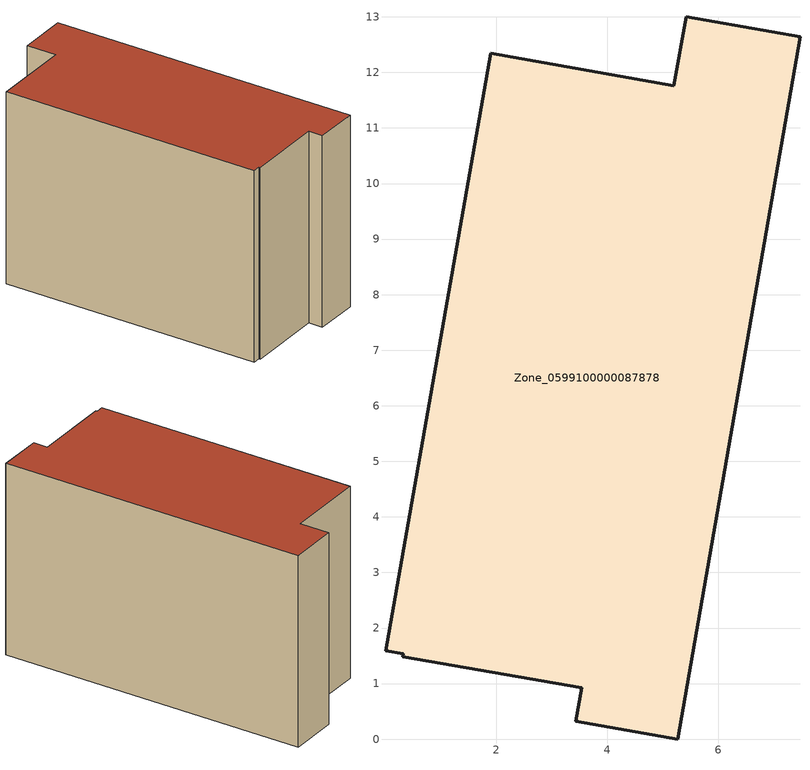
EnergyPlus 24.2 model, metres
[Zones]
Zone_0599100000087878
 floor ground (C_G): 0.01,1.59 1.9,12.34 5.2,11.76 5.42,13 7.47,12.64 5.27,0 3.43,0.32 3.54,0.92 0.32,1.49 0.33,1.54 z0
 wall outside (C_F): 3.43,0.32 5.27,0 7.47,12.64 5.42,13 5.2,11.76 1.9,12.34 0.01,1.59 0.33,1.54 0.32,1.49 3.54,0.92 3.43,0.32 z0:8.09
 roof outside (C_R): 1.9,12.34 0.01,1.59 0.33,1.54 0.32,1.49 3.54,0.92 3.43,0.32 5.27,0 7.47,12.64 5.42,13 5.2,11.76 z8.09
[BUILDING]
Pand.0599100000087878: North Axis=0; Terrain=City; Loads Convergence Tolerance Value=0.04; Temperature Convergence Tolerance Value=0.4; Solar Distribution=FullExterior; Maximum Number of Warmup Days=25; Minimum Number of Warmup Days=1
[Site:Location]
Rotterdam.The.Hague.AP_ZH_NLD Design_Conditions: Latitude=51.96; Longitude=4.45; Time Zone=1; Elevation=-4.5
[SITE:GROUNDTEMPERATURE:BUILDINGSURFACE]
18, 18, 18, 18, 18, 18, 18, 18, 18, 18, 18, 18
[MATERIAL] Thermal Absorptance=0.9; Solar Absorptance=0.7; Visible Absorptance=0.7
Name | Roughness | Thickness | Conductivity | Density | Specific Heat
G.TI.1975-1991 | MediumSmooth | 0.15 | 0.288461 | 540 | 1210
F.TI.1975-1991 | Rough | 0.3 | 0.230769 | 1920 | 840
R.TI.1975-1991 | MediumRough | 0.2 | 0.153846 | 1500 | 1000
[CONSTRUCTION]
C_G: G.TI.1975-1991
C_F: F.TI.1975-1991
C_R: R.TI.1975-1991
[ZONE]
Zone_0599100000087878: Type=1; Multiplier=1; Ceiling Height=Autocalculate; Volume=Autocalculate; Floor Area=autocalculate; Part of Total Floor Area=Yes
[ZONEINFILTRATION:DESIGNFLOWRATE]
Infil_Zone_0599100000087878: Zone or ZoneList or Space or SpaceList=Zone_0599100000087878; Schedule=AlwaysOn; Design Flow Rate Calculation Method=Flow/Area; Flow Rate per Floor Area=0.003; Constant Term Coefficient=1; Temperature Term Coefficient=0; Velocity Term Coefficient=0; Velocity Squared Term Coefficient=0
[HVACTEMPLATE:ZONE:IDEALLOADSAIRSYSTEM]
Zone_0599100000087878: Maximum Heating Supply Air Temperature=50; Minimum Cooling Supply Air Temperature=13; Maximum Heating Supply Air Humidity Ratio=0.0156; Minimum Cooling Supply Air Humidity Ratio=0.0077; Heating Limit=NoLimit; Cooling Limit=NoLimit; Dehumidification Control Type=ConstantSensibleHeatRatio; Cooling Sensible Heat Ratio=0.7; Dehumidification Setpoint=60; Humidification Control Type=None; Humidification Setpoint=30; Outdoor Air Method=None; Outdoor Air Flow Rate per Person=0.00944; Outdoor Air Flow Rate per Zone Floor Area=0; Outdoor Air Flow Rate per Zone=0; Demand Controlled Ventilation Type=None; Outdoor Air Economizer Type=NoEconomizer; Heat Recovery Type=None; Sensible Heat Recovery Effectiveness=0.7; Latent Heat Recovery Effectiveness=0.65
[ZONECONTROL:THERMOSTAT]
ThermostatControl_Zone_0599100000087878: Zone or ZoneList=Zone_0599100000087878; Control Type Schedule=DualSetpointControlType; Control 1=Thermostat_Zone_0599100000087878; Temperature Difference Between Cutout And Setpoint=0
[THERMOSTATSETPOINT:DUALSETPOINT]
Thermostat_Zone_0599100000087878: Heating Setpoint Temperature Schedule=HeatingSetpoint_Zone_0599100000087878; Cooling Setpoint Temperature Schedule=CoolingSetpoint_Zone_0599100000087878
[SCHEDULE:COMPACT]
HeatingSetpoint_Zone_0599100000087878: Through: 12/31, For: AllDays, Until: 24:00, 21
CoolingSetpoint_Zone_0599100000087878: Through: 12/31, For: AllDays, Until: 24:00, 24
DualSetpointControlType: Through: 12/31, For: AllDays, Until: 24:00, 4
AlwaysOn: Through: 12/31, For: AllDays, Until: 24:00, 1
